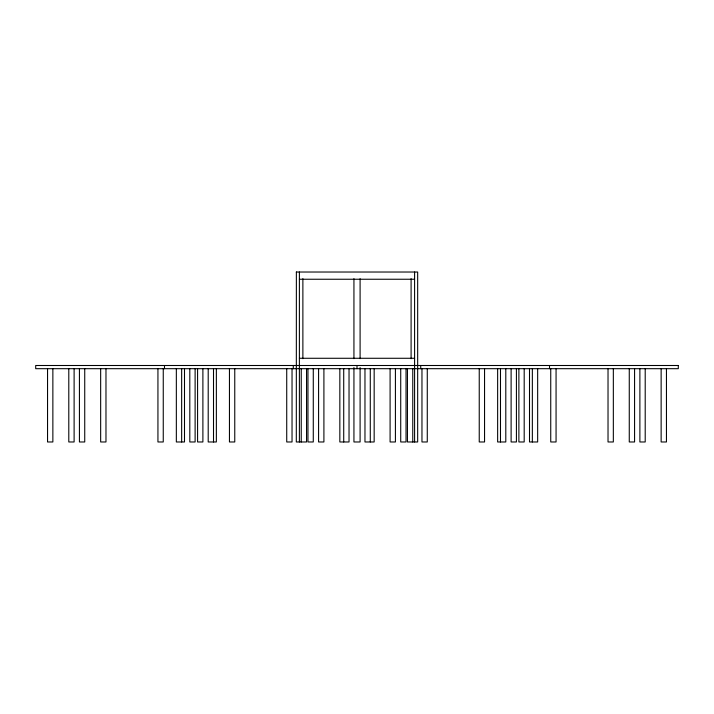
<?xml version="1.0" encoding="UTF-8"?>
<svg xmlns="http://www.w3.org/2000/svg" width="714" height="714" viewBox="0 0 714 714"><rect width="100%" height="100%" fill="white"/><g stroke="black" fill="none" stroke-linecap="round" stroke-linejoin="round"><path stroke-width="1.07" d="M296.31 272.025L417.672 272.025L417.672 441.975L407.453 441.975L407.453 368.683M299.389 279.245L414.531 279.245M299.389 358.276L414.593 358.276M666.448 368.683L666.448 441.975L661.137 441.975L661.137 368.683M645.206 368.683L645.206 441.975L639.887 441.975L639.887 368.683M634.576 368.683L634.576 441.975L629.266 441.975L629.266 368.683M613.335 368.683L613.335 441.975L608.025 441.975L608.025 368.683M556.063 368.683L556.063 441.975L550.744 441.975L550.744 368.683M549.512 365.497L549.512 368.683M537.66 368.683L537.66 441.975L529.502 441.975L529.502 368.683M532.349 368.683L532.349 441.975M524.192 368.683L524.192 441.975L518.882 441.975L518.882 368.683M516.418 368.683L516.418 441.975L511.108 441.975L511.108 368.683M505.798 368.683L505.798 441.975L497.64 441.975L497.64 368.683M500.487 368.683L500.487 441.975M484.556 368.683L484.556 441.975L479.237 441.975L479.237 368.683M427.275 368.683L427.275 441.975L421.965 441.975L421.965 368.683M420.733 365.497L420.733 368.683M414.593 272.025L414.593 441.975M412.763 368.683L412.763 441.975M411.094 278.692L411.094 358.669M406.034 368.683L406.034 441.975L400.724 441.975L400.724 368.683M395.413 368.683L395.413 441.975L390.094 441.975L390.094 368.683M374.163 368.683L374.163 441.975L364.97 441.975L364.97 368.683M370.28 368.683L370.28 441.975M360.097 278.692L360.097 358.669M360.097 367.549L360.097 441.975L353.939 441.975L353.939 367.549M357 365.497L357 368.683M353.939 278.692L353.939 358.669M349.03 368.683L349.03 441.975L339.837 441.975L339.837 368.683M343.72 368.683L343.72 441.975M323.906 368.683L323.906 441.975L318.587 441.975L318.587 368.683M313.276 368.683L313.276 441.975L307.966 441.975L307.966 368.683M306.547 368.683L306.547 441.975L296.31 441.975L296.372 272.025M302.879 278.692L302.879 358.669M301.237 368.683L301.237 441.975M299.389 272.025L299.389 441.975M293.267 365.497L293.267 368.683M292.035 368.683L292.035 441.975L286.725 441.975L286.725 368.683M234.763 368.683L234.763 441.975L229.444 441.975L229.444 368.683M216.36 368.683L216.36 441.975L208.202 441.975L208.202 368.683M213.513 368.683L213.513 441.975M202.892 368.683L202.892 441.975L197.582 441.975L197.582 368.683M195.118 368.683L195.118 441.975L189.808 441.975L189.808 368.683M184.498 368.683L184.498 441.975L176.34 441.975L176.34 368.683M181.651 368.683L181.651 441.975M164.488 365.497L164.488 368.683M163.256 368.683L163.256 441.975L157.937 441.975L157.937 368.683M105.975 368.683L105.975 441.975L100.665 441.975L100.665 368.683M84.734 368.683L84.734 441.975L79.424 441.975L79.424 368.683M74.113 368.683L74.113 441.975L68.794 441.975L68.794 368.683M52.863 368.683L52.863 441.975L47.552 441.975L47.552 368.683M678.3 365.497L35.7 365.497L35.7 368.683L678.3 368.683L678.3 365.497"/></g></svg>
